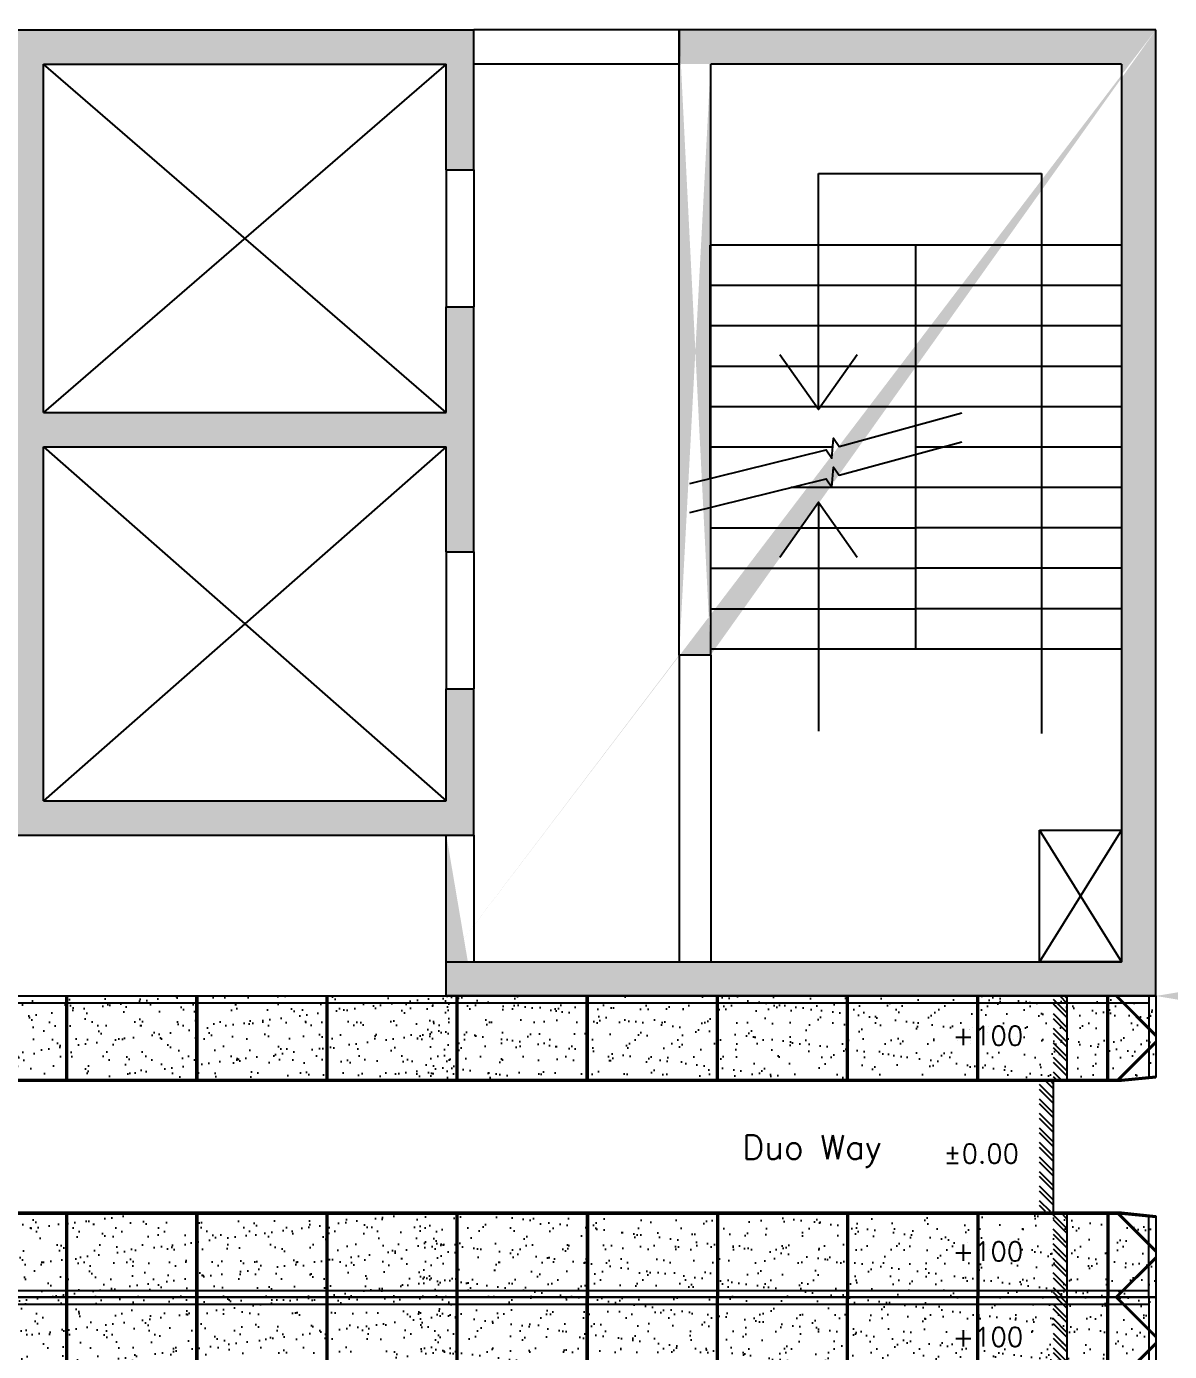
# Model space of a CAD drawing. Header units: millimetres. Extents: x -5 to 1510635, y -6 to 71285.
# Drawn here: x 790361 to 798706, y 16111 to 25787 of the extents above; entities that cross this region are included whole.
import ezdxf
from ezdxf.enums import TextEntityAlignment as Align

# ---------------------------------------------------------------- set-up
doc = ezdxf.new("R2010")
doc.units = ezdxf.units.MM
doc.header["$LTSCALE"] = 1000
for name, pattern in [('CENTER', [2, 1.25, -0.25, 0.25, -0.25]), ('DASHEDX2', [1.5, 1, -0.5]), ('S-BM-2ND$0$HIDDEN', [9.524999999999999, 6.35, -3.175])]:
    doc.linetypes.add(name, pattern=pattern)
for name, color, linetype in [('2', 42, 'Continuous'), ('4', 4, 'DASHEDX2'), ('MP-1', 1, 'CENTER'), ('MP-7', 7, 'Continuous'), ('MP-8', 8, 'Continuous'), ('S-BM-2ND$0$S-BEAM', 21, 'Continuous'), ('S-BM-2ND$0$S-BEAMS-1', 21, 'Continuous'), ('S-BM-2ND$0$SDIM-2', 11, 'Continuous'), ('S-COL 2ND$0$S-COL-1', 31, 'Continuous'), ('S-COL 2ND$0$S-RCWALL', 31, 'Continuous'), ('S-COL 2ND$0$S-RCWALL-HACH', 21, 'Continuous'), ('S-CUTL', 11, 'Continuous'), ('S-TEXT-3', 31, 'Continuous'), ('SDIM-2', 11, 'Continuous')]:
    doc.layers.add(name, color=color, linetype=linetype)
doc.layers.add('OPENING ELE 0.09', color=35, linetype='Continuous', lineweight=9)
doc.styles.add('ROMANS', font='ROMANS.shx')
doc.styles.add('TEXT', font='romans.shx', dxfattribs={"width": 0.75})
doc.dimstyles.new('MET-100', dxfattribs={"dimscale": 100, "dimtxt": 2, "dimasz": 2, "dimexe": 2, "dimexo": 2, "dimgap": 0.5, "dimtad": 1, "dimdec": 0, "dimdsep": 46, "dimtxsty": 'TEXT', "dimblk1": 'OBLIQUE', "dimblk2": 'OBLIQUE', "dimsah": 1, "dimcen": 0, "dimdle": 2, "dimclrd": 11, "dimclre": 11, "dimclrt": 21, "dimadec": 0, "dimazin": 0, "dimtfac": 0.8, "dimtdec": 0, "dimtofl": 0, "dimtmove": 0, "dimatfit": 3, "dimfxl": 1, "dimtolj": 1, "dimtzin": 0, "dimarcsym": 0})
doc.dimstyles.new('MPS2', dxfattribs={"dimscale": 100, "dimtxt": 3, "dimasz": 3, "dimexe": 1, "dimexo": 1, "dimgap": 1, "dimtad": 1, "dimzin": 12, "dimdsep": 46, "dimtxsty": 'Standard', "dimcen": 1, "dimclrd": 1, "dimclre": 1, "dimclrt": 7, "dimazin": 2, "dimtfac": 1, "dimtmove": 0, "dimatfit": 3, "dimfxl": 1, "dimarcsym": 0})
pattern_1 = [(0, (0, 0), (31.75, 63.5), [0, -63.5])]
pattern_2 = [(142.5, (531441.9109597434, 332563.6239655574), (6.299335810960814, 192.6823769013159), [0, -152, 0, -170, 0, -162.5]), (172.5, (531441.9109597434, 332563.6239655574), (-176.9776705267727, 282.214606522974), [0, -82, 0, -137, 0, -52.5]), (212.5, (531564.9109597434, 332563.6239655574), (-311.4141861751495, 0.5659053536964492), [0, -49.99999999999997, 0, -179.9999999999999, 0, -234.9999999999999]), (222.5, (531564.9109597434, 332563.6239655574), (-300.6126604572293, 87.76755649342492), [0, -25, 0, -118, 0, -135])]
pattern_3 = [(37.50000000000001, (-533651.9109597674, 332563.6239655574), (-6.299335810960814, 192.6823769013159), [0, -152, 0, -170, 0, -162.5]), (7.499999999999999, (-533651.9109597674, 332563.6239655574), (176.9776705267727, 282.214606522974), [0, -82, 0, -137, 0, -52.5]), (327.5, (-533774.9109597674, 332563.6239655574), (311.4141861751495, 0.5659053536964492), [0, -49.99999999999999, 0, -180, 0, -235]), (317.5, (-533774.9109597674, 332563.6239655574), (300.6126604572293, 87.76755649342492), [0, -25, 0, -118, 0, -135])]

# ---------------------------------------------------------------- blocks, each defined once
blk = doc.blocks.new('S-COL 2ND')
at = {"layer": 'S-COL 2ND$0$S-RCWALL-HACH'}
h = blk.add_hatch(dxfattribs=at)
h.set_pattern_fill('DOTS', color=256, scale=40)
h.set_pattern_definition(pattern_1)
h.paths.add_polyline_path([(4009961.720289057, -145611.3001942993), (4010161.720289057, -145611.3001942993), (4010161.720289057, -144588.8001942993), (4006771.720289052, -144588.8001942993), (4006771.720289052, -150468.8001942994), (4010161.591443183, -150469.2091906754), (4010161.720289058, -149401.3001942993), (4009961.720289056, -149401.3001942993), (4009961.720289056, -150218.8001942993), (4007021.720289056, -150218.8001942994), (4007021.720289057, -147633.8001942993), (4009961.720289057, -147633.8001942993), (4009961.720289056, -148401.3001942992), (4010161.720289057, -148401.3001942993), (4010161.720289057, -146611.3001942993), (4009961.720289056, -146611.3001942993), (4009961.720289057, -147383.8001942993), (4007021.720289056, -147383.8001942993), (4007021.720289057, -144838.8001942993), (4009961.720289057, -144838.8001942993)])
edge = h.paths.add_edge_path()
edge.add_line((4009961.720289056, -150468.8001942993), (4009961.720289056, -151643.8001942994))
edge.add_line((4010161.449725861, -151643.8001942994), (4009961.720289056, -151643.8001942994))
h = blk.add_hatch(dxfattribs=at)
h.set_pattern_fill('DOTS', color=256, scale=40)
h.set_pattern_definition(pattern_1)
edge = h.paths.add_edge_path()
edge.add_line((4011661.77428559, -144588.8001474747), (4011661.77428559, -144838.8023326244))
edge.add_line((4015141.77428559, -144588.7980091494), (4011661.77428559, -144588.8001474747))
edge.add_line((4014891.774285589, -144838.8001942992), (4011891.774285589, -144838.802379449))
edge.add_line((4014891.774285589, -144838.8001942992), (4014891.814697843, -151393.7980091496))
edge.add_line((4015141.755883216, -151643.8633635959), (4015141.77428559, -144588.8001942992))
edge.add_line((4011891.774285589, -149153.8002411238), (4011891.774285589, -144838.802379449))
edge.add_line((4011661.77428559, -149153.8001942992), (4011661.774285589, -144588.8001474747))
edge.add_line((4011891.77428559, -149153.8002411239), (4011661.774285591, -149153.8001942992))
edge.add_line((4009961.720289057, -151393.8001942994), (4014891.814697843, -151393.7980091496))
edge.add_line((4015141.543804433, -151643.8633597682), (4009961.720289057, -151643.8001942994))
edge.add_line((4009961.720289057, -151643.8001942994), (4009961.720289057, -151393.8001942994))
at = {"layer": 'S-COL 2ND$0$S-COL-1'}
for p, q in [((4015141.77428559, -144588.7980091494, 1.244480731055391e-08), (4011661.77428559, -144588.8001474747, 5.577955311440209e-08)), ((4011661.77428559, -144588.8001474747, 5.577955311440209e-08), (4011661.77428559, -144838.8023326244, 9.713417412034882e-08)), ((4011661.77428559, -149153.8001942992, 5.577955311428009e-08), (4011661.774285589, -144588.8001474747, 5.577955311441564e-08)), ((4015141.755883216, -151643.8633635959, -1.979854190820201e-07), (4015141.77428559, -144588.8001942992, 5.883627377251154e-08)), ((4014891.774285589, -144838.8001942992, 5.672848915374908e-08), (4011891.774285589, -144838.802379449, 5.672848915379989e-08)), ((4011891.774285589, -149153.8002411238, 5.672848915378631e-08), (4011891.774285589, -144838.802379449, 5.672848915380618e-08)), ((4014891.774285589, -144838.8001942992, 5.672848915378884e-08), (4014891.814697843, -151393.7980091496, -1.511965894915522e-07)), ((4011891.77428559, -149153.8002411239, 5.682730685099589e-09), (4011661.774285591, -149153.8001942992, 4.733794645593373e-09)), ((4009961.720289057, -151393.8001942994, 1.881628894015441e-08), (4014891.814697843, -151393.7980091496, -1.511965894915522e-07)), ((4009961.720289057, -151643.8001942994, 1.881628894009343e-08), (4009961.720289057, -151393.8001942994, 1.881628894017305e-08)), ((4015141.543804433, -151643.8633597682, -1.979826902597803e-07), (4009961.720289057, -151643.8001942994, 1.881628894009343e-08))]:
    blk.add_line(p, q, dxfattribs=at)
at = {"layer": 'S-COL 2ND$0$S-RCWALL'}
for p, q in [((4006771.720289052, -144588.8001942993, 2.528651796695846e-08), (4010161.720289057, -144588.8001942993, 9.048614370923496e-09)), ((4010161.720289057, -145611.3001942993), (4010161.720289057, -144588.8001942993, 2.307891094867074e-08)), ((4007021.720289056, -147383.8001942993, -2.251210721471711e-08), (4007021.720289056, -144838.8001942993, 2.277218896879428e-08)), ((4007021.720289057, -144838.8001942993, -1.581623502414743e-09), (4009961.720289057, -144838.8001942993, -1.581623502414743e-09)), ((4009961.720289057, -145611.3001942993), (4009961.720289057, -144838.8001942993, 2.277218896879408e-08)), ((4009961.720289057, -145611.3001942993), (4010161.720289057, -145611.3001942993)), ((4009961.720289057, -147383.8001942993), (4009961.720289056, -146611.3001942993, 1.317501760894576e-08)), ((4009961.720289057, -146611.3001942993), (4010161.720289057, -146611.3001942993)), ((4010161.720289057, -148401.3001942993), (4010161.720289057, -146611.3001942993, 1.317501760894574e-08)), ((4007021.720289056, -147383.8001942993, -2.286797594700846e-08), (4009961.720289057, -147383.8001942993, -2.286797594700846e-08)), ((4007021.720289056, -150218.8001942994, 1.881628894017432e-08), (4007021.720289057, -147633.8001942993, -2.319946115485848e-08)), ((4007021.720289057, -147633.8001942993, -2.286797594700846e-08), (4009961.720289057, -147633.8001942993, -2.286797594700846e-08)), ((4009961.720289056, -148401.3001942993), (4009961.720289057, -147633.8001942993, -1.172420634730969e-09)), ((4009961.720289056, -148401.3001942992), (4010161.720289057, -148401.3001942992)), ((4009961.720289057, -150218.8001942993, 1.881628894017423e-08), (4009961.720289056, -149401.3001942993, -3.169458462619869e-09)), ((4009961.720289057, -149401.3001942993), (4010161.720289058, -149401.3001942993)), ((4010161.591443183, -150469.2091906754, -7.983455186807421e-09), (4010161.720289057, -149401.3001942993, -3.169458462619902e-09)), ((4007021.720289056, -150218.8001942987, -1.101807628740856e-08), (4009961.720289056, -150218.8001942993)), ((4006771.720289052, -150468.8001942994, -1.327836071049405e-08), (4010161.591443183, -150469.2091906754, -7.983455186804205e-09)), ((4010111.449725861, -151643.8001942994, -1.327836071049357e-08), (4009961.720289057, -151643.8001942994, 2.567910019063791e-08))]:
    blk.add_line(p, q, dxfattribs=at)
blk = doc.blocks.new('_Oblique')
at = {"layer": 'OPENING ELE 0.09', "color": 0, "lineweight": -2}
blk.add_line((-0.5, -0.5), (0.5, 0.5), dxfattribs=at)
blk = doc.blocks.new('*X45')
at = {"color": 0}
for p, q in [((74238.90674294345, 22160.49230855423), (74254.62879133417, 22176.21435694495)), ((74238.90674294345, 22125.13696955423), (74289.98413033417, 22176.21435694495)), ((74238.90674294345, 22054.42629137625), (74338.90674294345, 22154.42629137625)), ((74238.90674294345, 22019.07095237625), (74338.90674294345, 22119.07095237625)), ((74238.90674294345, 21948.36027419826), (74338.90674294345, 22048.36027419826)), ((74238.90674294345, 21913.00493519827), (74338.90674294345, 22013.00493519827)), ((74238.90674294345, 21842.29425702028), (74338.90674294345, 21942.29425702028)), ((74238.90674294345, 21806.93891802029), (74338.90674294345, 21906.93891802029)), ((74238.90674294345, 21736.2282398423), (74338.90674294345, 21836.2282398423)), ((74238.90674294345, 21700.8729008423), (74338.90674294345, 21800.8729008423)), ((74238.90674294345, 21630.16222266432), (74338.90674294345, 21730.16222266432)), ((74238.90674294345, 21594.80688366432), (74338.90674294345, 21694.80688366432)), ((74238.90674294345, 21524.09620548634), (74338.90674294345, 21624.09620548634)), ((74238.90674294345, 21488.74086648634), (74338.90674294345, 21588.74086648634)), ((74238.90674294345, 21418.03018830836), (74338.90674294345, 21518.03018830836)), ((74238.90674294345, 21382.67484930836), (74338.90674294345, 21482.67484930836)), ((74238.90674294345, 21311.96417113037), (74338.90674294345, 21411.96417113037)), ((74238.90674294345, 21276.60883213038), (74338.90674294345, 21376.60883213038)), ((74259.22294593601, 21226.21435694495), (74338.90674294345, 21305.89815395239)), ((74294.57828493601, 21226.21435694495), (74338.90674294345, 21270.54281495239))]:
    blk.add_line(p, q, dxfattribs=at)
blk = doc.blocks.new('152524444')
at = {"layer": '2'}
h = blk.add_hatch(dxfattribs=at)
h.set_pattern_fill('ANSI32', color=1, scale=200, style=0)
h.set_pattern_definition([(135, (2468.563999405364, -46759.38839083747), (53.03300858899106, 53.03300858899107), []), (135, (2433.208660405362, -46759.38839083747), (53.03300858899106, 53.03300858899107), [])])
h.paths.add_polyline_path([(3395.831537966616, 1580.000000000058), (3495.831537966617, 1580.000000000058), (3495.831537966616, 2200.000000000058), (3395.831537966616, 2200.000000000058)])
h = blk.add_hatch(dxfattribs=at)
h.set_pattern_fill('ANSI32', color=1, scale=200, style=0)
h.set_pattern_definition([(135, (2468.563999405364, -48334.38839083747), (53.03300858899106, 53.03300858899107), []), (135, (2433.208660405362, -48334.38839083747), (53.03300858899106, 53.03300858899107), [])])
h.paths.add_polyline_path([(3495.831537966849, 619.9999999999977), (3395.831537966617, 619.9999999999972), (3395.831537966616, 5.820766091346741e-11), (3495.831537966849, 5.820766091346741e-11)])
at = {"layer": 'MP-1'}
h = blk.add_hatch(dxfattribs=at)
h.set_pattern_fill('AR-SAND', color=256, scale=100, style=0)
h.set_pattern_definition(pattern_3)
h.paths.add_polyline_path([(-5805.831537990598, 2200.000000000116), (-6425.00000003539, 2200.000000000058), (-6425.00000003539, 1628.537476591824), (-5954.250468200771, 1605.000000000058), (-5805.831537990598, 1605.000000000058)])
h.paths.add_polyline_path([(-3955.00000003539, 2200.000000000116), (-5805.831537990598, 2200.000000000058), (-5805.831537990598, 1605.000000000058), (-3955.00000003539, 1605.000000000058)])
h.paths.add_polyline_path([(-1455.00000003539, 2200.000000000175), (-3945.00000003539, 2200.000000000116), (-3945.00000003539, 1605.000000000058), (-1455.00000003539, 1605.000000000058)])
h.paths.add_polyline_path([(-955.00000001234, 2200.000000000175), (-1445.00000003539, 2200.000000000175), (-1445.00000003539, 1605.000000000058), (-955.00000001234, 1605.000000000058)])
h.paths.add_polyline_path([(-5510.123256737133, 1804.690024364449), (-4913.456590070156, 1804.690024364449), (-4913.456590070156, 2014.690024364449), (-5510.123256737133, 2014.690024364449)], flags=24)
h = blk.add_hatch(dxfattribs=at)
h.set_pattern_fill('AR-SAND', color=256, scale=100, style=0)
h.set_pattern_definition(pattern_2)
h.paths.add_polyline_path([(1745.000000011409, 2200.000000000116), (3595.831537966616, 2200.000000000058), (3595.831537966616, 1605.000000000058), (1745.000000011409, 1605.000000000058)])
h.paths.add_polyline_path([(-754.9999999885913, 2200.000000000175), (1735.000000011409, 2200.000000000116), (1735.000000011409, 1605.000000000058), (-754.9999999885913, 1605.000000000058)])
h.paths.add_polyline_path([(-1255.000000011642, 2200.000000000175), (-764.9999999885913, 2200.000000000175), (-764.9999999885913, 1605.000000000058), (-1255.000000011642, 1605.000000000058)])
h.paths.add_polyline_path([(3300.123256712919, 1804.690024364449), (2703.456590046408, 1804.690024364449), (2703.456590046408, 2014.690024364449), (3300.123256712919, 2014.690024364449)], flags=24)
h.paths.add_polyline_path([(4145.000000011642, 1625.037476591824), (4145.000000011642, 2200.000000000116), (3595.831537966616, 2200.000000000116), (3595.831537966616, 1605.000000000058), (3744.250468176557, 1605.000000000058)])
h = blk.add_hatch(dxfattribs=at)
h.set_pattern_fill('AR-SAND', color=256, scale=100, style=0)
h.set_pattern_definition(pattern_3)
h.paths.add_polyline_path([(-5805.831537990831, 595.0000000001746), (-5954.250468197977, 595.0000000001746), (-6425.000000036089, 571.4625234083505), (-6425.000000036089, 5.820766091346741e-11), (-5805.831537990831, 5.820766091346741e-11)])
h.paths.add_polyline_path([(-3955.00000003539, 595.0000000001746), (-5805.831537990831, 595.0000000001746), (-5805.831537990831, 5.820766091346741e-11), (-3955.00000003539, 1.164153218269348e-10)])
h.paths.add_polyline_path([(-1455.00000003539, 595.0000000001746), (-3945.00000003539, 595.0000000001746), (-3945.00000003539, 1.164153218269348e-10), (-1455.00000003539, 1.746229827404022e-10)])
h.paths.add_polyline_path([(-955.00000001234, 595.0000000001746), (-1445.00000003539, 595.0000000001746), (-1445.00000003539, 1.746229827404022e-10), (-955.00000001234, 1.746229827404022e-10)])
h.paths.add_polyline_path([(-5510.123256737133, 229.6900243644486), (-4913.456590070156, 229.6900243644486), (-4913.456590070156, 439.6900243644486), (-5510.123256737133, 439.6900243644486)], flags=24)
h = blk.add_hatch(dxfattribs=at)
h.set_pattern_fill('AR-SAND', color=256, scale=100, style=0)
h.set_pattern_definition(pattern_2)
h.paths.add_polyline_path([(1745.000000011409, 595.0000000001746), (3595.831537966849, 595.0000000001746), (3595.831537966849, 5.820766091346741e-11), (1745.000000011409, 1.164153218269348e-10)])
h.paths.add_polyline_path([(-754.9999999885913, 595.0000000001746), (1735.000000011409, 595.0000000001746), (1735.000000011409, 1.164153218269348e-10), (-754.9999999885913, 1.746229827404022e-10)])
h.paths.add_polyline_path([(-1255.000000011642, 595.0000000001746), (-764.9999999885913, 595.0000000001746), (-764.9999999885913, 1.746229827404022e-10), (-1255.000000011642, 1.746229827404022e-10)])
h.paths.add_polyline_path([(3300.123256712919, 229.6900243644486), (2703.456590046408, 229.6900243644486), (2703.456590046408, 439.6900243644486), (3300.123256712919, 439.6900243644486)], flags=24)
h.paths.add_polyline_path([(4145.000000011642, 5.820766091346741e-11), (4145.000000011409, 574.9625234084087), (3744.250468173996, 595.0000000001746), (3595.831537966849, 595.0000000001746), (3595.831537966849, 5.820766091346741e-11)])
at = {"layer": '2'}
for p, q in [((-6455.000000011874, 2200.000000000175), (4145.000000011409, 2200.000000000058)), ((-6405.000000011874, 2150.000000000233), (4095.000000011409, 2150.000000000058)), ((3495.831537966616, 2200.438161430706), (3495.831537966616, 1580.000000000058)), ((4095.000000011409, 2200.000000000058), (4095.000000011409, 1610.049875621062)), ((4145.000000011642, 2200.000000000058), (4145.000000011642, 1604.999999999942)), ((-6455.000000011874, 1590.000000000058), (3895.000000011176, 1590.000000000058)), ((-6455.000000011874, 1580.000000000058), (3895.000000011176, 1580.000000000058)), ((3395.831537966616, 1575.000000000058), (3395.831537966616, 625.0000000000582)), ((3894.004962821436, 1589.950371902159), (4145.000000011642, 1615.049875621062)), ((3895.000000011642, 1580.000000000058), (4145.000000012806, 1605.000000000058)), ((-6455.000000011874, 619.9999999999418), (3895.000000011642, 620)), ((-6455.000000011874, 609.9999999999418), (3895.000000011642, 610)), ((3495.831537966849, 619.9999999999977), (3495.831537966849, 0.4381614307058044)), ((3894.004962821436, 610.0496280979579), (4145.000000011414, 584.9501243790771)), ((3895.000000011642, 620.0000000000582), (4145.000000012806, 595.0000000000582)), ((4095.000000011409, 5.820766091346741e-11), (4095.000000011409, 589.9501243790543)), ((4145.000000011411, 595.0000000001977), (4145.000000011642, 5.820766091346741e-11)), ((4145.000000011409, 5.820766091346741e-11), (-6455.000000011642, 1.746229827404022e-10)), ((-6405.000000011874, 49.99999999988358), (4095.000000011409, 50.00000000005821))]:
    blk.add_line(p, q, dxfattribs=at)
at = {"layer": '4'}
for p, q in [((-3810.000000000465, 1590.000000000058), (-3810.000000000466, 2200.000000000116)), ((-3800.000000000465, 1590.000000000058), (-3800.000000000466, 2200.000000000116)), ((-2860.000000000465, 1590.000000000058), (-2860.000000000466, 2200.000000000116)), ((-2850.000000000465, 1590.000000000058), (-2850.000000000466, 2200.000000000116)), ((-1910.000000000466, 1590.000000000058), (-1910.000000000466, 2200.000000000116)), ((-1900.000000000465, 1590.000000000058), (-1900.000000000466, 2200.000000000116)), ((-960.0000000004657, 1590.000000000058), (-960.0000000004657, 2200.000000000116)), ((-950.0000000004654, 1590.000000000058), (-950.0000000004657, 2200.000000000116)), ((-10, 1590.000000000058), (-10, 2200.000000000116)), ((0, 1590.000000000058), (0, 2200.000000000116)), ((939.9999999999998, 1590.000000000058), (940, 2200.000000000116)), ((950, 1590.000000000058), (950, 2200.000000000116)), ((1890, 1590.000000000058), (1890, 2200.000000000116)), ((1900, 1590.000000000058), (1900, 2200.000000000116)), ((2840, 1590.000000000058), (2840, 2200.000000000116)), ((2850, 1590.000000000058), (2850, 2200.000000000116)), ((3790, 1590.000000000058), (3790, 2200.000000000116)), ((3800, 1590.000000000058), (3800, 2200.000000000116)), ((3850.057287525386, 2200.000000000058), (4145.000000011642, 1905.057287513802)), ((4145.000000011642, 1919.199423137412), (3864.199423149228, 2200.000000000058)), ((4145.000000011642, 1869.942712486372), (3865.057287525161, 1590.000000000058)), ((3879.199423149001, 1590.000000000058), (4145.000000011642, 1855.800576862588)), ((-3810.000000000466, -1.164153218269348e-10), (-3810.000000000466, 609.9999999999567)), ((-3800.000000000466, -1.164153218269348e-10), (-3800.000000000466, 609.9999999999568)), ((-2860.000000000466, -1.164153218269348e-10), (-2860.000000000466, 609.999999999962)), ((-2850.000000000466, -1.164153218269348e-10), (-2850.000000000465, 609.999999999962)), ((-1910.000000000466, -1.164153218269348e-10), (-1910.000000000466, 609.9999999999674)), ((-1900.000000000466, -1.164153218269348e-10), (-1900.000000000466, 609.9999999999674)), ((-960.0000000004657, -1.164153218269348e-10), (-960.0000000004657, 609.9999999999727)), ((-950.0000000004657, -1.164153218269348e-10), (-950.0000000004655, 609.9999999999728)), ((-9.999999999999998, 609.999999999978), (-10, 0)), ((0, 609.9999999999781), (0, 0)), ((940, 609.9999999999834), (940, 0)), ((949.9999999999999, 609.9999999999834), (950, 0)), ((1890, 609.9999999999886), (1890, 0)), ((1900, 609.9999999999887), (1900, 0)), ((2840, 609.999999999994), (2840, 0)), ((2849.999999999999, 609.9999999999941), (2850, 0)), ((3790, 609.9999999999994), (3790, 0)), ((3800, 609.9999999999994), (3800, 0)), ((4145.000000011642, 330.0572875137441), (3865.057287525164, 609.9999999999998)), ((3879.199423149059, 609.9999999999999), (4145.000000011642, 344.1994231375284)), ((3850.057287525386, 5.820766091346741e-11), (4145.000000011642, 294.9427124863141)), ((4145.000000011642, 280.8005768627045), (3864.199423149228, 5.820766091346741e-11))]:
    blk.add_line(p, q, dxfattribs=at)
at = {"layer": '2', "color": 1, "xscale": -1}
blk.add_blockref('*X45', (77634.73828091007, -20601.2143569449), dxfattribs=at)
at = {"style": 'ROMANS'}
for s, p in [('+100', (2661.789923379663, 1839.690024364449)), ('%%P0.00', (2595.123256712919, 978.7435496354592)), ('+100', (2661.789923379663, 264.6900243644486))]:
    blk.add_text(s, height=140, dxfattribs=at).set_placement(p)
at = {"layer": 'MP-7', "style": 'ROMANS'}
blk.add_text('Duo Way', height=176.8, dxfattribs=at).set_placement((1635.190949024865, 1066.7068406709), align=Align.MIDDLE)
blk = doc.blocks.new('*D362')
at = {"layer": 'DEFPOINTS', "color": 0, "linetype": 'ByBlock', "transparency": 16777216}
for p in [(811780.7717887093, 39553.49296978966), (781391.0230908506, 32912.42329884967, 2.061307519349001e-08), (811780.7717887093, 20582.77664604265, 2.061307519349001e-08)]:
    blk.add_point(p, dxfattribs=at)
at = {"layer": 'S-TEXT-3', "color": 1, "linetype": 'ByBlock', "lineweight": -2, "transparency": 16777216}
for p, q in [((781391.0230908506, 32992.42329884967), (781391.0230908506, 39633.49296978966)), ((811780.7717887093, 20662.77664604265), (811780.7717887093, 39633.49296978966)), ((781631.0230908506, 39553.49296978966), (811540.7717887093, 39553.49296978966))]:
    blk.add_line(p, q, dxfattribs=at)
at = {"layer": 'S-TEXT-3', "color": 1, "linetype": 'ByBlock', "transparency": 16777216}
for points in [[(781631.0230908506, 39593.49296978966), (781631.0230908506, 39513.49296978966), (781391.0230908506, 39553.49296978966)], [(811540.7717887093, 39593.49296978966), (811540.7717887093, 39513.49296978966), (811780.7717887093, 39553.49296978966)]]:
    blk.add_solid(points, dxfattribs=at)
at = {"layer": 'S-TEXT-3', "color": 7, "linetype": 'ByBlock', "transparency": 16777216, "insert": (796585.89743978, 39753.49296978966), "char_height": 240, "attachment_point": 5}
blk.add_mtext('30390', dxfattribs=at)
blk = doc.blocks.new('*D363')
at = {"layer": 'DEFPOINTS', "color": 0, "linetype": 'ByBlock', "transparency": 16777216}
for p in [(797785.864987859, 37467.72442645807), (778675.625896771, 13082.42329884967), (782951.1469986537, 13082.42329884967, 2.061307519349001e-08)]:
    blk.add_point(p, dxfattribs=at)
at = {"layer": 'S-TEXT-3', "color": 1, "linetype": 'ByBlock', "lineweight": -2, "transparency": 16777216}
for p, q in [((797705.864987859, 37467.72442645807), (778595.625896771, 37467.72442645807)), ((778675.625896771, 37227.72442645807), (778675.625896771, 13322.42329884967)), ((782871.1469986537, 13082.42329884967), (778595.625896771, 13082.42329884967))]:
    blk.add_line(p, q, dxfattribs=at)
at = {"layer": 'S-TEXT-3', "color": 1, "linetype": 'ByBlock', "transparency": 16777216}
for points in [[(778635.625896771, 37227.72442645807), (778715.625896771, 37227.72442645807), (778675.625896771, 37467.72442645807)], [(778635.625896771, 13322.42329884967), (778715.625896771, 13322.42329884967), (778675.625896771, 13082.42329884967)]]:
    blk.add_solid(points, dxfattribs=at)
at = {"layer": 'S-TEXT-3', "color": 7, "linetype": 'ByBlock', "transparency": 16777216, "insert": (778475.625896771, 25275.07386265399), "char_height": 240, "attachment_point": 5, "rotation": 90}
blk.add_mtext('24385', dxfattribs=at)
blk = doc.blocks.new('*D347')
at = {"layer": 'DEFPOINTS', "color": 0, "linetype": 'ByBlock', "transparency": 16777216}
for p in [(798605.8672395509, 18707.36015012866, -1.890575786391288e-07), (798605.8672395509, 18707.36015012866), (804005.8649878595, 18707.36015012866, -1.890575786391288e-07)]:
    blk.add_point(p, dxfattribs=at)
at = {"layer": 'MP-8', "color": 1, "linetype": 'ByBlock', "lineweight": -2, "transparency": 16777216}
blk.add_line((803765.8649878595, 18707.36015012866), (798845.8672395509, 18707.36015012866), dxfattribs=at)
at = {"layer": 'MP-8', "color": 1, "linetype": 'ByBlock', "transparency": 16777216}
for points in [[(798845.8672395509, 18747.36015012866), (798845.8672395509, 18667.36015012866), (798605.8672395509, 18707.36015012866)], [(803765.8649878595, 18747.36015012866), (803765.8649878595, 18667.36015012866), (804005.8649878595, 18707.36015012866)]]:
    blk.add_solid(points, dxfattribs=at)
at = {"layer": 'MP-8', "color": 7, "linetype": 'ByBlock', "transparency": 16777216, "insert": (801305.8661137052, 18936.16015012866), "char_height": 240, "attachment_point": 5}
blk.add_mtext('5400{\\H144.000000;\\S+10^ -0;}', dxfattribs=at)

msp = doc.modelspace()

# ---------------------------------------------------------------- linework, layer by layer
at = {"layer": 'S-BM-2ND$0$S-BEAM', "linetype": 'S-BM-2ND$0$HIDDEN'}
for p, q in [((795126.2939842753, 25762.4243709869, 6.403682019073783e-08), (793626.2399877422, 25762.42329884967, 3.199458629748614e-08)), ((795127.2939842739, 25512.42329884996, 6.0257000639621e-08), (793626.2399877422, 25512.42329884967, 2.635182078441921e-08)), ((793626.2399877422, 24739.92329884967, 8.915675348791661e-09), (793626.2399877417, 23739.92329884967, 8.404472048997149e-09)), ((793626.2399877417, 21949.92329884967, 8.915675348791681e-09), (793626.2399877426, 20949.92329884967, 1.106272721182262e-08)), ((795126.2939842753, 21197.42329884978, 6.469522846307177e-08), (795126.3345465437, 18957.42405237703, -2.684231643542479e-08)), ((795356.2939842748, 21197.42325202512, 1.459840603389127e-08), (795356.2954127947, 18957.4241736145, -7.680415912551808e-08)), ((793426.2399877417, 18957.42327691076, 2.773196428894609e-08), (793426.2399877412, 19882.00495296597, 7.15278773198942e-08)), ((793626.1143947449, 19882.00497490482, 3.098127729806512e-08), (793626.1148045436, 18957.42338743946, 2.677479542614041e-08))]:
    msp.add_line(p, q, dxfattribs=at)
at = {"layer": 'S-BM-2ND$0$S-BEAMS-1'}
for p, q in [((793426.2399877422, 24739.92329884967, 8.915675348791681e-09), (793426.2399877422, 23739.92329884967, 8.404472048997202e-09)), ((798351.2939842739, 24190.59372488168, 6.564416450259268e-08), (795351.2939842739, 24190.59372488168, 6.564416450259268e-08)), ((795351.2939842744, 24190.59372488168, 6.564416450259268e-08), (795351.2939842739, 22490.45211346928, 6.564416450259268e-08)), ((793426.2399877412, 21949.92329884975, 8.91567534879158e-09), (793426.2399877403, 20949.92329884975, 5.746216886171709e-09)), ((796851.2939843433, 21240.59372488168, 5.507695545997369e-08), (795351.2939842739, 21240.59372488168, 6.529052201468963e-08))]:
    msp.add_line(p, q, dxfattribs=at)
at = {"layer": 'S-BM-2ND$0$SDIM-2'}
for p, q in [((796851.2939843484, 24190.59372488171, 5.507695545997369e-08), (796851.2939843433, 21240.59372488168, 5.507695545997369e-08)), ((798351.2939842739, 23895.59372488168, 6.564416450259268e-08), (795351.2939842739, 23895.59372488168, 6.564416450259268e-08)), ((798351.2939842739, 23600.59372488168, 6.564416450259268e-08), (795351.2939842739, 23600.59372488168, 6.564416450259268e-08)), ((798351.2939842739, 23305.59372488168, 6.564416450259268e-08), (795351.2939842739, 23305.59372488168, 6.564416450259268e-08)), ((798351.2939842739, 23010.59372488168, 6.564416450259268e-08), (795351.2939842739, 23010.59372488168, 6.564416450259268e-08)), ((796247.198170831, 22715.59372488168, 6.564416450259268e-08), (795351.2939842748, 22715.59372488168, 6.564416450259268e-08)), ((798351.2939842739, 22715.59372488168, 6.564416450259268e-08), (796851.293984347, 22715.59372488165, 6.564416450259268e-08)), ((798351.2939842739, 22420.59372488168, 6.564416450259268e-08), (795941.4947635247, 22420.59372488168, 6.564416450259268e-08)), ((795351.2939844145, 22125.59372488168, 6.564416450259268e-08), (796851.2939843442, 22125.59372488168, 6.564416450259268e-08)), ((798351.2939842739, 22125.59372488168, 6.564416450259268e-08), (796851.2939843442, 22125.59372488168, 6.564416450259268e-08)), ((795351.2939844145, 21830.59372488168, 6.564416450259268e-08), (796851.2939843442, 21830.59372488168, 6.564416450259268e-08)), ((798351.2939842739, 21830.59372488168, 6.564416450259268e-08), (796851.2939843442, 21830.59372488168, 6.564416450259268e-08)), ((795351.2939844145, 21535.59372488168, 6.564416450259268e-08), (796851.2939843442, 21535.59372488168, 6.564416450259268e-08)), ((798351.2939842739, 21535.59372488168, 6.564416450259268e-08), (796851.2939843442, 21535.59372488168, 6.564416450259268e-08)), ((798351.2939842739, 21240.59372488168, 6.564416450259268e-08), (796851.2939843442, 21240.59372488168, 6.564416450259268e-08))]:
    msp.add_line(p, q, dxfattribs=at)
at = {"layer": 'S-BM-2ND$0$SDIM-2', "linetype": 'Continuous', "elevation": 5.507695545997369e-08}
for points in [[(795203.6702296049, 22450.05902549336), (796198.3518967917, 22694.86349733555), (796240.5933954245, 22635.20990643691), (796252.5648430712, 22780.90913388174), (796294.8063416099, 22721.25554300813), (797189.4880087953, 22966.06001485011)], [(795203.6702296049, 22239.00523150043), (796198.3518967917, 22483.80970334262), (796240.5933954245, 22424.15611244398), (796252.5648430712, 22569.8553398888), (796294.8063416099, 22510.20174901519), (797189.4880087953, 22755.00622085718)]]:
    msp.add_lwpolyline(points, dxfattribs=at)
at = {"layer": 'S-CUTL'}
for p, q in [((793426.2399877422, 22967.42329884967, 8.049976693937368e-09), (790486.2399877403, 25512.42329884967, 3.168786431750465e-08)), ((793425.8582164138, 25512.42329884897, 7.151772652418114e-08), (790486.2399877417, 22967.42329884967, -1.395230059821678e-08)), ((793425.8582164138, 22717.42329884967, -1.395230059820535e-08), (790486.2399877417, 20132.42329884961, 2.773196428862909e-08)), ((790486.2399877422, 22717.42329884967, -1.395230059821678e-08), (793425.8582164138, 20132.42329884897, 9.191563896677013e-08)), ((797756.3343965276, 19917.42548399942, -1.422809141427605e-07), (798356.3343965276, 18957.42548399942, -1.422809141427605e-07)), ((798356.3343965276, 19917.42548399942, -1.425377526907352e-07), (797756.3343965276, 18957.42548399942, -1.422809141427605e-07))]:
    msp.add_line(p, q, dxfattribs=at)
at = {"layer": 'S-CUTL', "color": 21, "elevation": -1.422809141427605e-07}
msp.add_lwpolyline([(797756.3343965276, 19917.42548399942), (798356.3343965276, 19917.42548399942), (798356.3343965276, 18957.42548399942), (797756.3343965276, 18957.42548399942)], close=True, dxfattribs=at)
at = {"layer": 'SDIM-2'}
for p, q in [((796143.4359445465, 24714.14848491031, 1.948288439141066e-08), (797772.8169659427, 24714.14848491031, 1.948288439141066e-08)), ((796143.4359445451, 24714.14848491031, 9.704918803673682e-09), (797772.8169659413, 24714.14848491031, 9.704918803673682e-09)), ((797772.8169659427, 24714.14848491031, 1.948288439141066e-08), (797772.8169659427, 20624.53770713176, 1.948288439141066e-08)), ((797772.8169659413, 24714.14848491031, 9.704918803673682e-09), (797772.8169659413, 20624.53770713176, 9.704918803673682e-09))]:
    msp.add_line(p, q, dxfattribs=at)

# ---------------------------------------------------------------- block references
msp.add_blockref('S-COL 2ND', (-3216535.480301315, 170351.223493149, 8.915675348791681e-09))
at = {"layer": 'MP-7', "linetype": 'ByBlock'}
for p in [(794460.8676610204, 16507.36013576895, -1.890588180362951e-07), (794460.8676610204, 14307.36013576895, -1.890588180362951e-07)]:
    msp.add_blockref('152524444', p, dxfattribs=at)

# ---------------------------------------------------------------- dimensions: what is measured, and where the dimension line sits
at = {"layer": 'MP-8', "linetype": 'ByBlock'}
dim = msp.add_linear_dim(base=(798605.8672395509, 18707.36015012866), p1=(804005.8649878595, 18707.36015012866, -1.890575786391288e-07), p2=(798605.8672395509, 18707.36015012866, -1.890575786391288e-07), dimstyle='MPS2', override={"dimscale": 80, "dimtol": 1, "dimtp": 10, "dimtm": 1e-09, "dimtfac": 0.6}, dxfattribs=at)
dim.commit()
dim.dimension.update_dxf_attribs({"geometry": '*D347', "text_midpoint": (801305.8661137052, 18936.16015012866)})
at = {"layer": 'S-TEXT-3', "linetype": 'ByBlock'}
dim = msp.add_linear_dim(base=(811780.7717887093, 39553.49296978966), p1=(781391.0230908506, 32912.42329884967, 2.061307519349001e-08), p2=(811780.7717887093, 20582.77664604265, 2.061307519349001e-08), dimstyle='MPS2', override={"dimscale": 80, "dimdec": 0, "dimtmove": 1}, dxfattribs=at)
dim.commit()
dim.dimension.update_dxf_attribs({"geometry": '*D362', "text_midpoint": (796585.89743978, 39753.49296978966)})
dim = msp.add_linear_dim(base=(778675.625896771, 13082.42329884967), p1=(797785.864987859, 37467.72442645807), p2=(782951.1469986537, 13082.42329884967, 2.061307519349001e-08), angle=90, dimstyle='MPS2', override={"dimscale": 80, "dimdec": 0, "dimtmove": 1}, dxfattribs=at)
dim.commit()
dim.dimension.update_dxf_attribs({"geometry": '*D363', "text_midpoint": (778475.625896771, 25275.07386265399)})

# ---------------------------------------------------------------- leaders
at = {"layer": 'SDIM-2'}
for points in [[(796143.4359445465, 22989.59522328142, 1.948288439141066e-08), (796143.4359445465, 24714.14848491031, 1.948288439141066e-08)], [(796143.4359445451, 22989.59522328136, 9.704918803673682e-09), (796143.4359445451, 24714.14848491031, 9.704918803673682e-09)], [(796143.435944546, 22312.85176301649, -4.098719717713688e-08), (796143.435944546, 20641.22349314898, -4.098719717713688e-08)]]:
    msp.add_leader(points, dimstyle='MET-100', override={"dimasz": 4, "dimtad": 0, "dimldrblk": 'Open90'}, dxfattribs=at)

doc.saveas('drawing.dxf')
